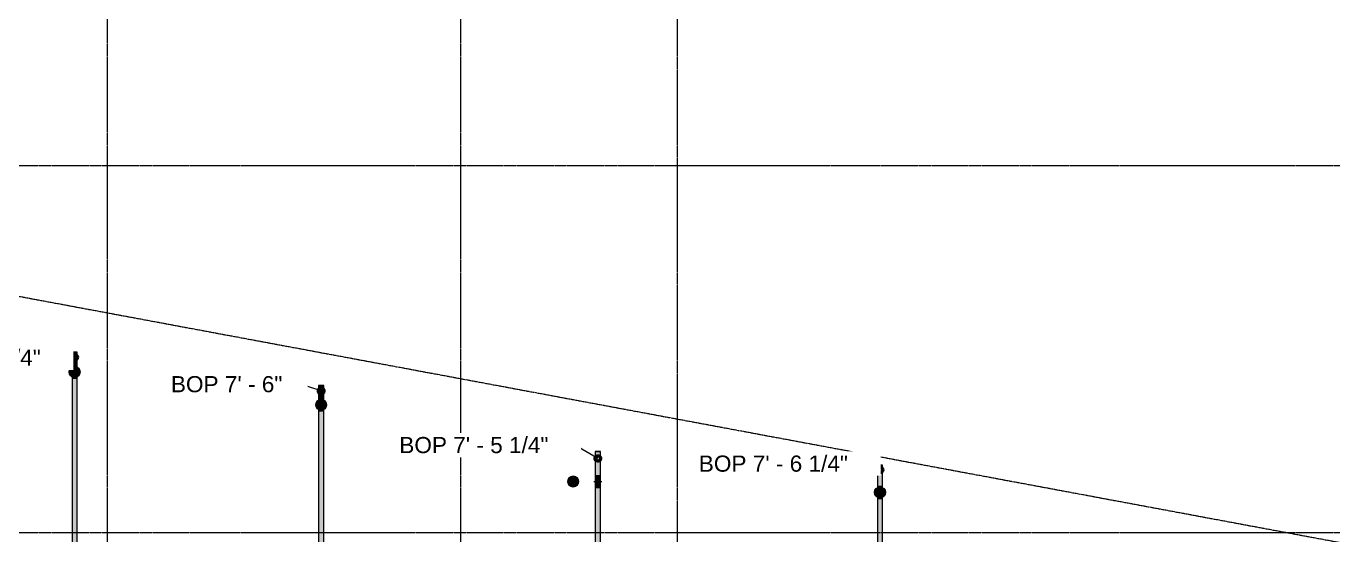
# Model space of a CAD drawing. Header units: inches. Extents: x -3679 to 241, y -496 to 1784.
# Drawn here: x -503.7 to -26.7, y 828.3 to 1014 of the extents above; entities that cross this region are included whole.
import ezdxf

# ---------------------------------------------------------------- set-up
doc = ezdxf.new("R2010")
doc.units = ezdxf.units.IN
doc.header["$MEASUREMENT"] = 0
doc.linetypes.add('Grid Line', pattern=[0.875, 0.5, -0.125, 0.125, -0.125])
for name, color, linetype, lineweight in [('A-ANNO-NOTE', 250, 'Continuous', 9), ('G-ANNO-DIMS', 251, 'Continuous', 9), ('P-PIPE', 1, 'Continuous', 9), ('P-PIPE-CNTR', 1, 'Continuous', 9), ('S-GRID', 8, 'Continuous', 9)]:
    doc.layers.add(name, color=color, linetype=linetype, lineweight=lineweight)
doc.styles.add('Arial_1', font='arial.ttf', dxfattribs={"height": 5.901198})

# ---------------------------------------------------------------- blocks, each defined once
blk = doc.blocks.new('Transition - Generic - Plumbing-CW-1134447-LOWER PARKING')
at = {"layer": 'P-PIPE'}
for points in [[(-1839.19, 431.74), (-1839.43, 432.32), (-1840, 432.56), (-1840.57, 432.32), (-1840.81, 431.74), (-1840.31, 431.74), (-1840.14, 432.01), (-1839.84, 432.01), (-1839.69, 431.74), (-1839.33, 431.74)], [(-1840, 430.93), (-1839.43, 431.17), (-1839.19, 431.74), (-1839.69, 431.74), (-1839.86, 431.47), (-1840.16, 431.47), (-1840.31, 431.74), (-1840.81, 431.74), (-1840.57, 431.17), (-1840.08, 430.96)], [(-1839.84, 431.47), (-1839.69, 431.74), (-1839.84, 432.01), (-1840.16, 432.01), (-1840.31, 431.74), (-1840.16, 431.47)]]:
    blk.add_hatch(color=256, dxfattribs=at).paths.add_polyline_path(points, flags=0)
for radius, start, end in [(0.813, 0, 180), (0.812, 180, 0), (0.312, 0, 180), (0.313, 180, 360)]:
    blk.add_arc((-1840, 431.74), radius, start, end, dxfattribs=at)

msp = doc.modelspace()

# ---------------------------------------------------------------- hatches: boundary and pattern name
at = {"layer": 'A-ANNO-NOTE'}
for points in [[(-486, 885.74), (-485, 886.01), (-484.27, 886.74), (-484, 887.74), (-484.27, 888.74), (-485, 889.47), (-486, 889.74), (-487.01, 889.47), (-487.73, 888.74), (-488, 887.74), (-487.73, 886.74), (-487, 886.01)], [(-396, 873.74), (-395, 874.01), (-394.27, 874.74), (-394, 875.74), (-394.27, 876.74), (-395, 877.47), (-396, 877.74), (-397, 877.47), (-397.73, 876.74), (-398, 875.74), (-397.73, 874.74), (-397, 874.01)], [(-304, 845.74), (-303, 846.01), (-302.27, 846.74), (-302, 847.74), (-302.27, 848.74), (-303, 849.47), (-304, 849.74), (-305, 849.47), (-305.73, 848.74), (-306, 847.74), (-305.73, 846.74), (-305, 846.01), (-304.13, 845.78)], [(-192, 841.74), (-191, 842.01), (-190.27, 842.74), (-190, 843.74), (-190.27, 844.74), (-191, 845.47), (-192, 845.74), (-193, 845.47), (-193.73, 844.74), (-194, 843.74), (-193.73, 842.74), (-193, 842.01)]]:
    msp.add_hatch(color=256, dxfattribs=at).paths.add_polyline_path(points, flags=0)
h = msp.add_hatch(color=256, dxfattribs=at)
edge = h.paths.add_edge_path(flags=0)
edge.add_arc((-486, 887.74), 2, 0, 360)
h = msp.add_hatch(color=256, dxfattribs=at)
edge = h.paths.add_edge_path(flags=0)
edge.add_arc((-396, 875.74), 2, 0, 360)
h = msp.add_hatch(color=256, dxfattribs=at)
edge = h.paths.add_edge_path(flags=0)
edge.add_arc((-304, 847.74), 2, 0, 360)
h = msp.add_hatch(color=256, dxfattribs=at)
edge = h.paths.add_edge_path(flags=0)
edge.add_arc((-192, 843.74), 2, 0, 360)
at = {"layer": 'P-PIPE'}
h = msp.add_hatch(color=256, dxfattribs=at)
h.paths.add_polyline_path([(-486.67, 889.99), (-486.67, 889.99), (-486.67, 894.97)], flags=0)
h.paths.add_polyline_path([(-486, 889.98), (-486, 894.98), (-486.95, 894.99), (-486.95, 889.99), (-486.47, 889.98), (-486.25, 889.98)], flags=0)
h = msp.add_hatch(color=256, dxfattribs=at)
h.paths.add_polyline_path([(-485.08, 894.99), (-485.08, 894.99), (-485.11, 893.65)], flags=0)
h.paths.add_polyline_path([(-485.18, 889.99), (-485.05, 889.99), (-485.05, 894.99), (-485.18, 894.99), (-485.18, 889.99)], flags=0)
h.paths.add_polyline_path([(-485.52, 889.98), (-485.18, 889.99), (-485.18, 894.99), (-485.52, 894.98), (-485.52, 890.43)], flags=0)
h.paths.add_polyline_path([(-486, 889.98), (-485.52, 889.98), (-485.52, 894.98), (-486, 894.98)], flags=0)
h = msp.add_hatch(color=256, dxfattribs=at)
h.paths.add_polyline_path([(-486.95, 887.74), (-486.92, 887.99), (-486.79, 888.28), (-486.65, 888.43), (-486.44, 888.58), (-486.24, 888.66), (-486, 888.69), (-486, 889.98), (-486.95, 889.99), (-486.95, 887.91)], flags=0)
h.paths.add_polyline_path([(-486, 885.5), (-486, 886.79), (-486.25, 886.83), (-486.5, 886.94), (-486.67, 887.07), (-486.84, 887.31), (-486.88, 887.38), (-486.93, 887.56), (-486.95, 887.74), (-486.95, 885.5), (-486.47, 885.5), (-486.25, 885.5)], flags=0)
h = msp.add_hatch(color=256, dxfattribs=at)
h.paths.add_polyline_path([(-486, 886.79), (-485.75, 886.83), (-485.48, 886.95), (-485.31, 887.1), (-485.18, 887.27), (-485.08, 887.5), (-485.05, 887.74), (-485.08, 887.99), (-485.18, 888.22), (-485.33, 888.41), (-485.57, 888.58), (-485.75, 888.66), (-486, 888.69), (-486.25, 888.66), (-486.47, 888.57), (-486.67, 888.41), (-486.82, 888.22), (-486.92, 887.99), (-486.95, 887.74), (-486.92, 887.5), (-486.82, 887.27), (-486.67, 887.07), (-486.47, 886.92), (-486.25, 886.83)], flags=0)
h.paths.add_polyline_path([(-486, 886.93), (-486.57, 887.17), (-486.81, 887.74), (-486.57, 888.32), (-486, 888.56), (-485.43, 888.32), (-485.19, 887.74), (-485.43, 887.17), (-485.92, 886.96)], flags=0)
for points in [[(-485.75, 886.83), (-485.75, 886.83), (-485.52, 886.92), (-485.31, 887.1), (-485.17, 887.27), (-485.08, 887.5), (-485.05, 887.76), (-485.08, 887.99), (-485.18, 888.22), (-485.33, 888.42), (-485.57, 888.59), (-485.76, 888.66), (-486.01, 888.69), (-486.25, 888.66), (-486.48, 888.56), (-486.67, 888.41), (-486.82, 888.22), (-486.92, 887.99), (-486.92, 887.99), (-486.82, 888.22), (-486.66, 888.42), (-486.43, 888.58), (-486.23, 888.66), (-486, 888.69), (-485.74, 888.65), (-485.53, 888.57), (-485.31, 888.39), (-485.18, 888.22), (-485.08, 887.99), (-485.05, 887.74), (-485.08, 887.49), (-485.18, 887.27), (-485.33, 887.07), (-485.53, 886.92), (-485.75, 886.83)], [(-486, 781.98), (-485.05, 781.99), (-485.05, 885.5), (-485.52, 885.5), (-486, 885.5), (-486, 783.46)], [(-396, 877.98), (-396, 882.74), (-396.95, 882.74), (-396.95, 877.99), (-396.47, 877.98), (-396.24, 877.98)], [(-396, 877.98), (-395.05, 877.99), (-395.05, 882.74), (-395.52, 882.74), (-396, 882.74), (-396, 878.87)], [(-396, 874.79), (-395.75, 874.83), (-395.53, 874.92), (-395.33, 875.07), (-395.18, 875.27), (-395.08, 875.5), (-395.05, 875.74), (-395.08, 875.99), (-395.18, 876.22), (-395.33, 876.41), (-395.53, 876.57), (-395.75, 876.66), (-396, 876.69), (-396.25, 876.66), (-396.47, 876.57), (-396.67, 876.41), (-396.82, 876.22), (-396.92, 875.99), (-396.95, 875.74), (-396.92, 875.5), (-396.82, 875.27), (-396.67, 875.07), (-396.47, 874.92), (-396.25, 874.83)], [(-395.52, 874.92), (-395.52, 874.92), (-395.33, 875.07), (-395.17, 875.27), (-395.08, 875.5), (-395.05, 875.76), (-395.08, 875.99), (-395.18, 876.23), (-395.33, 876.42), (-395.53, 876.57), (-395.76, 876.66), (-396.02, 876.69), (-396.25, 876.66), (-396.48, 876.56), (-396.67, 876.41), (-396.82, 876.22), (-396.92, 875.99), (-396.92, 875.99), (-396.82, 876.22), (-396.66, 876.42), (-396.47, 876.57), (-396.23, 876.66), (-396, 876.69), (-395.74, 876.65), (-395.53, 876.57), (-395.32, 876.4), (-395.18, 876.22), (-395.08, 875.99), (-395.05, 875.74), (-395.08, 875.49), (-395.18, 875.27), (-395.33, 875.07), (-395.52, 874.92)], [(-396, 781.98), (-395.05, 781.99), (-395.05, 873.5), (-395.52, 873.5), (-396, 873.5), (-396, 783.46)], [(-295, 849.98), (-294.05, 849.99), (-294.05, 858.74), (-294.52, 858.74), (-295, 858.74), (-295, 857.67)], [(-192, 845.98), (-192, 853.74), (-192.95, 853.74), (-192.95, 845.99), (-192.47, 845.98), (-192.25, 845.98)], [(-192, 845.98), (-191.05, 845.99), (-191.05, 853.74), (-191.53, 853.74), (-192, 853.74), (-192, 847.07)], [(-295, 846.79), (-294.75, 846.83), (-294.53, 846.92), (-294.33, 847.07), (-294.18, 847.27), (-294.08, 847.5), (-294.05, 847.74), (-294.08, 847.99), (-294.18, 848.22), (-294.33, 848.41), (-294.53, 848.57), (-294.75, 848.66), (-295, 848.69), (-295.25, 848.66), (-295.48, 848.57), (-295.67, 848.41), (-295.82, 848.22), (-295.92, 847.99), (-295.95, 847.74), (-295.92, 847.5), (-295.82, 847.27), (-295.67, 847.07), (-295.48, 846.92), (-295.25, 846.83)], [(-294.52, 846.92), (-294.52, 846.92), (-294.33, 847.07), (-294.17, 847.27), (-294.08, 847.5), (-294.05, 847.76), (-294.08, 847.99), (-294.18, 848.23), (-294.33, 848.42), (-294.53, 848.57), (-294.76, 848.66), (-295.01, 848.69), (-295.25, 848.66), (-295.48, 848.56), (-295.67, 848.41), (-295.82, 848.22), (-295.92, 847.99), (-295.92, 847.99), (-295.82, 848.22), (-295.66, 848.42), (-295.48, 848.57), (-295.23, 848.66), (-295, 848.69), (-294.74, 848.65), (-294.53, 848.57), (-294.32, 848.4), (-294.18, 848.22), (-294.08, 847.99), (-294.05, 847.74), (-294.08, 847.49), (-294.18, 847.27), (-294.33, 847.07), (-294.52, 846.92)], [(-295, 733.98), (-294.05, 733.99), (-294.05, 845.5), (-294.52, 845.5), (-295, 845.5), (-295, 741.06)], [(-192, 842.79), (-191.75, 842.83), (-191.53, 842.92), (-191.33, 843.07), (-191.18, 843.27), (-191.08, 843.5), (-191.05, 843.74), (-191.08, 843.99), (-191.18, 844.22), (-191.33, 844.41), (-191.53, 844.57), (-191.75, 844.66), (-192, 844.69), (-192.25, 844.66), (-192.47, 844.57), (-192.67, 844.41), (-192.82, 844.22), (-192.92, 843.99), (-192.95, 843.74), (-192.92, 843.5), (-192.82, 843.27), (-192.67, 843.07), (-192.47, 842.92), (-192.25, 842.83)], [(-192, 733.98), (-191.05, 733.99), (-191.05, 841.5), (-191.53, 841.5), (-192, 841.49), (-192, 741.06)]]:
    msp.add_hatch(color=256, dxfattribs=at).paths.add_polyline_path(points, flags=0)
h = msp.add_hatch(color=256, dxfattribs=at)
h.paths.add_polyline_path([(-485.05, 887.74), (-485.05, 889.99), (-485.52, 889.98), (-486, 889.98), (-485.99, 888.69), (-485.75, 888.66), (-485.52, 888.57), (-485.32, 888.41), (-485.16, 888.18), (-485.12, 888.11), (-485.07, 887.93), (-485.05, 887.76)], flags=0)
h.paths.add_polyline_path([(-486, 885.5), (-485.05, 885.5), (-485.05, 887.73), (-485.08, 887.49), (-485.21, 887.21), (-485.35, 887.05), (-485.54, 886.91), (-485.75, 886.83), (-486, 886.79), (-486, 886.68)], flags=0)
h = msp.add_hatch(color=256, dxfattribs=at)
h.paths.add_polyline_path([(-486.67, 781.99), (-486.67, 781.99), (-486.67, 783.46)], flags=0)
h.paths.add_polyline_path([(-486, 781.98), (-486, 885.5), (-486.95, 885.5), (-486.95, 781.99), (-486.47, 781.98), (-486.25, 781.98)], flags=0)
h = msp.add_hatch(color=256, dxfattribs=at)
h.paths.add_polyline_path([(-396, 873.5), (-396, 874.79), (-396.29, 874.84), (-396.52, 874.95), (-396.67, 875.07), (-396.84, 875.32), (-396.88, 875.38), (-396.93, 875.56), (-396.95, 875.74), (-396.95, 873.5), (-396.47, 873.5), (-396.25, 873.5)], flags=0)
h.paths.add_polyline_path([(-396.95, 875.74), (-396.92, 875.99), (-396.79, 876.28), (-396.65, 876.43), (-396.44, 876.58), (-396.25, 876.66), (-396, 876.69), (-396, 877.98), (-396.95, 877.99), (-396.95, 875.91)], flags=0)
h = msp.add_hatch(color=256, dxfattribs=at)
h.paths.add_polyline_path([(-395.05, 875.74), (-395.05, 877.99), (-395.52, 877.98), (-396, 877.98), (-396, 876.69), (-395.75, 876.66), (-395.52, 876.57), (-395.32, 876.41), (-395.16, 876.18), (-395.12, 876.11), (-395.07, 875.93), (-395.05, 875.76)], flags=0)
h.paths.add_polyline_path([(-396, 873.5), (-395.05, 873.5), (-395.05, 875.73), (-395.08, 875.49), (-395.21, 875.21), (-395.35, 875.05), (-395.56, 874.91), (-395.75, 874.83), (-396, 874.79), (-396, 874.68)], flags=0)
h = msp.add_hatch(color=256, dxfattribs=at)
h.paths.add_polyline_path([(-396.67, 781.99), (-396.67, 781.99), (-396.67, 783.46)], flags=0)
h.paths.add_polyline_path([(-396, 781.98), (-396, 873.5), (-396.95, 873.5), (-396.95, 781.99), (-396.47, 781.98), (-396.24, 781.98)], flags=0)
h = msp.add_hatch(color=256, dxfattribs=at)
h.paths.add_polyline_path([(-295.67, 849.99), (-295.67, 849.99), (-295.67, 857.67)], flags=0)
h.paths.add_polyline_path([(-295, 849.98), (-295, 858.74), (-295.95, 858.74), (-295.95, 849.99), (-295.47, 849.98), (-295.25, 849.98)], flags=0)
h = msp.add_hatch(color=256, dxfattribs=at)
h.paths.add_polyline_path([(-295, 845.5), (-295, 846.79), (-295.25, 846.83), (-295.51, 846.95), (-295.67, 847.07), (-295.84, 847.31), (-295.88, 847.38), (-295.93, 847.56), (-295.95, 847.74), (-295.95, 845.5), (-295.47, 845.5), (-295.25, 845.5)], flags=0)
h.paths.add_polyline_path([(-295.95, 847.74), (-295.92, 847.99), (-295.79, 848.28), (-295.65, 848.43), (-295.44, 848.58), (-295.25, 848.66), (-295, 848.69), (-295, 849.98), (-295.95, 849.99), (-295.95, 847.91)], flags=0)
h = msp.add_hatch(color=256, dxfattribs=at)
h.paths.add_polyline_path([(-294.05, 847.74), (-294.05, 849.99), (-294.52, 849.98), (-295, 849.98), (-295, 848.69), (-294.75, 848.66), (-294.52, 848.57), (-294.32, 848.41), (-294.16, 848.18), (-294.12, 848.11), (-294.07, 847.93), (-294.05, 847.76)], flags=0)
h.paths.add_polyline_path([(-295, 845.5), (-294.05, 845.5), (-294.05, 847.73), (-294.08, 847.49), (-294.21, 847.21), (-294.35, 847.05), (-294.55, 846.91), (-294.75, 846.83), (-295, 846.79), (-295, 846.68)], flags=0)
h = msp.add_hatch(color=256, dxfattribs=at)
h.paths.add_polyline_path([(-295.67, 733.99), (-295.67, 733.99), (-295.67, 741.06)], flags=0)
h.paths.add_polyline_path([(-295, 733.98), (-295, 845.5), (-295.95, 845.5), (-295.95, 733.99), (-295.47, 733.98), (-295.25, 733.98)], flags=0)
h = msp.add_hatch(color=256, dxfattribs=at)
h.paths.add_polyline_path([(-192.95, 843.74), (-192.92, 843.99), (-192.79, 844.28), (-192.65, 844.43), (-192.44, 844.58), (-192.24, 844.66), (-192, 844.69), (-192, 845.98), (-192.95, 845.99), (-192.95, 843.91)], flags=0)
h.paths.add_polyline_path([(-192, 841.49), (-192.01, 842.79), (-192.25, 842.83), (-192.48, 842.92), (-192.67, 843.07), (-192.84, 843.31), (-192.88, 843.38), (-192.93, 843.56), (-192.95, 843.74), (-192.95, 841.5), (-192.47, 841.5), (-192.25, 841.49)], flags=0)
h = msp.add_hatch(color=256, dxfattribs=at)
h.paths.add_polyline_path([(-192, 842.79), (-191.75, 842.83), (-191.52, 842.92), (-191.33, 843.07), (-191.18, 843.27), (-191.08, 843.5), (-191.05, 843.75), (-191.08, 843.99), (-191.18, 844.22), (-191.33, 844.42), (-191.53, 844.57), (-191.76, 844.66), (-192.01, 844.69), (-192.25, 844.66), (-192.48, 844.56), (-192.67, 844.41), (-192.82, 844.22), (-192.92, 843.99), (-192.95, 843.74), (-192.92, 843.49), (-192.82, 843.27), (-192.67, 843.07), (-192.47, 842.92), (-192.24, 842.82), (-192, 842.79)], flags=0)
h.paths.add_polyline_path([(-192, 842.79), (-192.25, 842.83), (-192.47, 842.92), (-192.68, 843.08), (-192.82, 843.27), (-192.92, 843.5), (-192.95, 843.74), (-192.92, 843.99), (-192.82, 844.22), (-192.67, 844.42), (-192.47, 844.57), (-192.24, 844.66), (-192, 844.69), (-191.75, 844.66), (-191.53, 844.57), (-191.32, 844.41), (-191.18, 844.22), (-191.08, 843.99), (-191.05, 843.74), (-191.08, 843.49), (-191.18, 843.27), (-191.33, 843.07), (-191.53, 842.92), (-191.76, 842.82)], flags=0)
h = msp.add_hatch(color=256, dxfattribs=at)
h.paths.add_polyline_path([(-191.05, 843.74), (-191.05, 845.99), (-191.53, 845.98), (-192, 845.98), (-191.99, 844.69), (-191.75, 844.66), (-191.52, 844.57), (-191.33, 844.41), (-191.16, 844.18), (-191.12, 844.1), (-191.07, 843.93), (-191.05, 843.75)], flags=0)
h.paths.add_polyline_path([(-192, 841.49), (-191.05, 841.5), (-191.05, 843.73), (-191.08, 843.49), (-191.21, 843.21), (-191.35, 843.05), (-191.54, 842.91), (-191.75, 842.82), (-192, 842.79), (-192, 842.68)], flags=0)
h = msp.add_hatch(color=256, dxfattribs=at)
h.paths.add_polyline_path([(-192.67, 733.98), (-192.67, 733.98), (-192.67, 741.06)], flags=0)
h.paths.add_polyline_path([(-192, 733.98), (-192, 841.49), (-192.95, 841.5), (-192.95, 733.99), (-192.47, 733.98), (-192.25, 733.98)], flags=0)

# ---------------------------------------------------------------- linework, layer by layer
at = {"layer": 'A-ANNO-NOTE'}
for p, q in [((-487.73, 888.74), (-488, 887.74)), ((-488, 887.74), (-487.73, 886.74)), ((-487.01, 889.47), (-487.73, 888.74)), ((-486, 889.74), (-487.01, 889.47)), ((-485, 889.47), (-486, 889.74)), ((-484.27, 888.74), (-485, 889.47)), ((-484, 887.74), (-484.27, 888.74)), ((-484.27, 886.74), (-484, 887.74)), ((-487.73, 886.74), (-487, 886.01)), ((-487, 886.01), (-486, 885.74)), ((-486, 885.74), (-485, 886.01)), ((-485, 886.01), (-484.27, 886.74)), ((-396, 877.74), (-397, 877.47)), ((-395, 877.47), (-396, 877.74)), ((-397.73, 876.74), (-398, 875.74)), ((-398, 875.74), (-397.73, 874.74)), ((-397, 877.47), (-397.73, 876.74)), ((-397.73, 874.74), (-397, 874.01)), ((-397, 874.01), (-396, 873.74)), ((-396, 873.74), (-395, 874.01)), ((-394.27, 876.74), (-395, 877.47)), ((-395, 874.01), (-394.27, 874.74)), ((-394, 875.74), (-394.27, 876.74)), ((-394.27, 874.74), (-394, 875.74)), ((-305, 849.47), (-305.73, 848.74)), ((-304, 849.74), (-305, 849.47)), ((-303, 849.47), (-304, 849.74)), ((-302.27, 848.74), (-303, 849.47)), ((-305.73, 848.74), (-306, 847.74)), ((-306, 847.74), (-305.73, 846.74)), ((-305.73, 846.74), (-305, 846.01)), ((-305, 846.01), (-304.13, 845.78)), ((-304.13, 845.78), (-304, 845.74)), ((-304, 845.74), (-303, 846.01)), ((-303, 846.01), (-302.27, 846.74)), ((-302, 847.74), (-302.27, 848.74)), ((-302.27, 846.74), (-302, 847.74)), ((-193.73, 844.74), (-194, 843.74)), ((-193, 845.47), (-193.73, 844.74)), ((-192, 845.74), (-193, 845.47)), ((-191, 845.47), (-192, 845.74)), ((-190.27, 844.74), (-191, 845.47)), ((-190, 843.74), (-190.27, 844.74)), ((-194, 843.74), (-193.73, 842.74)), ((-193.73, 842.74), (-193, 842.01)), ((-193, 842.01), (-192, 841.74)), ((-192, 841.74), (-191, 842.01)), ((-191, 842.01), (-190.27, 842.74)), ((-190.27, 842.74), (-190, 843.74))]:
    msp.add_line(p, q, dxfattribs=at)
for centre in [(-486, 887.74), (-396, 875.74), (-304, 847.74), (-192, 843.74)]:
    msp.add_circle(centre, 2, dxfattribs=at)
at = {"layer": 'G-ANNO-DIMS'}
for p, q in [((-492.44, 893.09), (-497.22, 893.09)), ((-486, 893.09), (-492.44, 893.09)), ((-403.93, 883.42), (-408.97, 883.42)), ((-396, 880.81), (-403.93, 883.42)), ((-303.7, 861.2), (-311.91, 861.2)), ((-295, 856.17), (-303.7, 861.2)), ((-196.17, 854.41), (-202.58, 854.41)), ((-192, 852), (-196.17, 854.41))]:
    msp.add_line(p, q, dxfattribs=at)
at = {"layer": 'G-ANNO-DIMS', "lineweight": 50}
for centre in [(-486, 893.09), (-396, 880.81), (-295, 856.17), (-192, 852)]:
    msp.add_circle(centre, 1, dxfattribs=at)
at = {"layer": 'P-PIPE'}
for p, q in [((-486.95, 894.99), (-486.95, 889.99)), ((-485.05, 889.99), (-485.05, 894.99)), ((-486.95, 889.99), (-486.95, 885.5)), ((-485.05, 885.5), (-485.05, 889.99)), ((-486.95, 885.5), (-486.95, 781.99)), ((-485.05, 781.99), (-485.05, 885.5)), ((-396.95, 882.74), (-396.95, 877.99)), ((-395.05, 877.99), (-395.05, 882.74)), ((-396.95, 877.99), (-396.95, 873.5)), ((-395.05, 873.5), (-395.05, 877.99)), ((-396.95, 873.5), (-396.95, 781.99)), ((-395.05, 781.99), (-395.05, 873.5)), ((-295.95, 858.74), (-295.95, 849.99)), ((-294.05, 849.99), (-294.05, 858.74)), ((-295.95, 849.99), (-295.95, 845.5)), ((-294.05, 845.5), (-294.05, 849.99)), ((-192.95, 853.74), (-192.95, 845.99)), ((-191.05, 845.99), (-191.05, 853.74)), ((-295.95, 845.5), (-295.95, 733.99)), ((-294.05, 733.99), (-294.05, 845.5)), ((-192.95, 845.99), (-192.95, 841.5)), ((-191.05, 841.5), (-191.05, 845.99)), ((-192.95, 841.5), (-192.95, 733.99)), ((-191.05, 733.99), (-191.05, 841.5))]:
    msp.add_line(p, q, dxfattribs=at)
for centre, radius, start, end in [((-486, 887.74), 0.95, 0, 180), ((-486, 887.74), 0.95, 180, 0), ((-486, 888.22), 0.475, 21.1084, 90), ((-486, 887.74), 0.951, 30, 75), ((-486, 887.27), 0.475, 201.1084, 270), ((-396, 875.74), 0.95, 0, 180), ((-396, 875.74), 0.95, 180, 0), ((-396, 875.27), 0.475, 90, 270), ((-396, 875.74), 0.951, 90, 105), ((-396, 876.22), 0.475, 270, 90), ((-396, 875.74), 0.951, 15, 90), ((-295, 847.74), 0.95, 0, 180), ((-295, 847.74), 0.95, 180, 0), ((-295, 847.27), 0.475, 90, 270), ((-295, 848.22), 0.475, 270, 90), ((-295, 847.74), 0.951, 15, 90), ((-192, 843.74), 0.95, 0, 180), ((-192, 844.22), 0.475, 270, 90), ((-192, 843.74), 0.95, 180, 0), ((-192, 843.27), 0.475, 90, 270)]:
    msp.add_arc(centre, radius, start, end, dxfattribs=at)
for centre, major_axis, start_param, end_param in [((-486, 894.99), (0.95, 0), 1.570796, 3.141593), ((-486, 894.99), (0.95, 0), 3.141593, 4.712389), ((-486, 894.99), (0.95, 0), 0, 1.570796), ((-486, 894.99), (0.95, 0), 4.712389, 6.283185), ((-486, 889.99), (0.951, 0), 3.141593, 3.403392), ((-486, 889.99), (0.951, 0), 3.405488, 3.665191), ((-486, 889.99), (0.95, 0), 3.665191, 3.926025), ((-486, 889.99), (0.951, 0), 3.666373, 3.926991), ((-486, 889.99), (0.95, 0), 3.926991, 4.188266), ((-486, 889.99), (0.951, 0), 3.927731, 4.18879), ((-486, 889.99), (0.95, 0), 4.18879, 4.450357), ((-486, 889.99), (0.951, 0), 4.18924, 4.45059), ((-486, 889.99), (0.95, 0), 4.45059, 4.712389), ((-486, 889.99), (0.951, 0), 4.450806, 4.712389), ((-486, 889.99), (0.951, 0), 4.712389, 6.283185), ((-486, 889.99), (0.95, 0), 4.712389, 4.974188), ((-486, 889.99), (0.95, 0), 4.974421, 5.235988), ((-486, 889.99), (0.95, 0), 5.236512, 5.497787), ((-486, 889.99), (0.95, 0), 5.498753, 5.759587), ((-486, 885.5), (0.951, 0), 3.141593, 4.712389), ((-486, 885.5), (0.95, 0), 3.665191, 3.926025), ((-486, 885.5), (0.95, 0), 3.926991, 4.188266), ((-486, 885.5), (0.95, 0), 4.18879, 4.450357), ((-486, 885.5), (0.95, 0), 4.45059, 4.712389), ((-486, 885.5), (0.951, 0), 4.712389, 6.283185), ((-486, 885.5), (0.95, 0), 4.712389, 4.974188), ((-486, 885.5), (0.95, 0), 4.974421, 5.235988), ((-486, 885.5), (0.95, 0), 5.236512, 5.497787), ((-486, 885.5), (0.95, 0), 5.498753, 5.759587), ((-396, 882.74), (0.95, 0), 1.570796, 3.141593), ((-396, 882.74), (0.95, 0), 3.141593, 4.712389), ((-396, 882.74), (0.95, 0), 0, 1.570796), ((-396, 882.74), (0.95, 0), 4.712389, 6.283185), ((-396, 877.99), (0.951, 0), 3.141593, 3.403392), ((-396, 877.99), (0.951, 0), 3.405488, 3.665191), ((-396, 877.99), (0.95, 0), 3.665191, 3.926025), ((-396, 877.99), (0.951, 0), 3.666373, 3.926991), ((-396, 877.99), (0.95, 0), 3.926991, 4.188266), ((-396, 877.99), (0.951, 0), 3.927731, 4.18879), ((-396, 877.99), (0.95, 0), 4.18879, 4.450357), ((-396, 877.99), (0.951, 0), 4.18924, 4.45059), ((-396, 877.99), (0.951, 0), 4.450806, 4.712389), ((-396, 877.99), (0.95, 0), 4.45059, 4.712389), ((-396, 877.99), (0.951, 0), 4.712389, 6.283185), ((-396, 877.99), (0.95, 0), 4.712389, 4.974188), ((-396, 877.99), (0.95, 0), 4.974421, 5.235988), ((-396, 877.99), (0.95, 0), 5.236512, 5.497787), ((-396, 877.99), (0.95, 0), 5.498753, 5.759587), ((-396, 873.5), (0.951, 0), 3.141593, 4.712389), ((-396, 873.5), (0.95, 0), 3.665191, 3.926025), ((-396, 873.5), (0.95, 0), 3.926991, 4.188266), ((-396, 873.5), (0.95, 0), 4.18879, 4.450357), ((-396, 873.5), (0.95, 0), 4.45059, 4.712389), ((-396, 873.5), (0.951, 0), 4.712389, 6.283185), ((-396, 873.5), (0.95, 0), 4.712389, 4.974188), ((-396, 873.5), (0.95, 0), 4.974421, 5.235988), ((-396, 873.5), (0.95, 0), 5.236512, 5.497787), ((-396, 873.5), (0.95, 0), 5.498753, 5.759587), ((-295, 858.74), (0.95, 0), 1.570796, 3.141593), ((-295, 858.74), (0.95, 0), 3.141593, 4.712389), ((-295, 858.74), (0.95, 0), 0, 1.570796), ((-295, 858.74), (0.95, 0), 4.712389, 6.283185), ((-295, 849.99), (0.951, 0), 3.141593, 3.403392), ((-295, 849.99), (0.951, 0), 3.405488, 3.665191), ((-295, 849.99), (0.95, 0), 3.665191, 3.926025), ((-295, 849.99), (0.951, 0), 3.666373, 3.926991), ((-295, 849.99), (0.95, 0), 3.926991, 4.188266), ((-295, 849.99), (0.951, 0), 3.927731, 4.18879), ((-295, 849.99), (0.95, 0), 4.18879, 4.450357), ((-295, 849.99), (0.951, 0), 4.18924, 4.45059), ((-295, 849.99), (0.95, 0), 4.45059, 4.712389), ((-295, 849.99), (0.951, 0), 4.450806, 4.712389), ((-295, 849.99), (0.951, 0), 4.712389, 6.01929), ((-295, 849.99), (0.95, 0), 4.712389, 4.974188), ((-295, 849.99), (0.95, 0), 4.974421, 5.235988), ((-295, 849.99), (0.95, 0), 5.236512, 5.497787), ((-295, 849.99), (0.95, 0), 5.498753, 5.759587), ((-295, 849.99), (0.951, 0), 6.021386, 6.283185), ((-192, 853.74), (0.95, 0), 1.832596, 3.141593), ((-192, 853.74), (0.95, 0), 3.141593, 4.712389), ((-192, 853.74), (0.95, 0), 0, 1.570796), ((-192, 853.74), (0.95, 0), 4.712389, 6.283185), ((-295, 845.5), (0.951, 0), 3.141593, 4.712389), ((-295, 845.5), (0.95, 0), 3.665191, 3.926025), ((-295, 845.5), (0.95, 0), 3.926991, 4.188266), ((-295, 845.5), (0.95, 0), 4.18879, 4.450357), ((-295, 845.5), (0.95, 0), 4.45059, 4.712389), ((-295, 845.5), (0.951, 0), 4.712389, 6.283185), ((-295, 845.5), (0.95, 0), 4.712389, 4.974188), ((-295, 845.5), (0.95, 0), 4.974421, 5.235988), ((-295, 845.5), (0.95, 0), 5.236512, 5.497787), ((-295, 845.5), (0.95, 0), 5.498753, 5.759587), ((-192, 845.99), (0.951, 0), 3.141593, 3.403392), ((-192, 845.99), (0.951, 0), 3.405488, 3.665191), ((-192, 845.99), (0.95, 0), 3.665191, 3.926025), ((-192, 845.99), (0.951, 0), 3.666373, 3.926991), ((-192, 845.99), (0.95, 0), 3.926991, 4.188266), ((-192, 845.99), (0.951, 0), 3.927731, 4.18879), ((-192, 845.99), (0.951, 0), 4.18924, 4.45059), ((-192, 845.99), (0.95, 0), 4.18879, 4.450357), ((-192, 845.99), (0.95, 0), 4.45059, 4.712389), ((-192, 845.99), (0.951, 0), 4.450806, 4.712389), ((-192, 845.99), (0.951, 0), 4.712389, 6.01929), ((-192, 845.99), (0.95, 0), 4.712389, 4.974188), ((-192, 845.99), (0.95, 0), 4.974421, 5.235988), ((-192, 845.99), (0.95, 0), 5.236512, 5.497787), ((-192, 845.99), (0.95, 0), 5.498753, 5.759587), ((-192, 845.99), (0.951, 0), 6.021386, 6.283185), ((-192, 841.5), (0.951, 0), 3.141593, 4.712389), ((-192, 841.5), (0.95, 0), 3.665191, 3.926025), ((-192, 841.5), (0.95, 0), 3.926991, 4.188266), ((-192, 841.5), (0.95, 0), 4.18879, 4.450357), ((-192, 841.5), (0.95, 0), 4.45059, 4.712389), ((-192, 841.5), (0.951, 0), 4.712389, 6.283185), ((-192, 841.5), (0.95, 0), 4.712389, 4.974188), ((-192, 841.5), (0.95, 0), 4.974421, 5.235988), ((-192, 841.5), (0.95, 0), 5.236512, 5.497787), ((-192, 841.5), (0.95, 0), 5.498753, 5.759587)]:
    msp.add_ellipse(centre, major_axis=major_axis, ratio=0.004167, start_param=start_param, end_param=end_param, dxfattribs=at)
at = {"layer": 'P-PIPE-CNTR'}
for p, q in [((-487.5, 887.74), (-486.81, 887.74)), ((-486, 888.56), (-486, 889.24)), ((-485.19, 887.74), (-484.5, 887.74)), ((-486, 886.24), (-486, 886.93)), ((-397.5, 875.74), (-394.5, 875.74)), ((-396, 874.24), (-396, 877.24)), ((-295, 846.24), (-295, 849.24)), ((-296.5, 847.74), (-293.5, 847.74)), ((-192, 842.24), (-192, 845.24)), ((-193.5, 843.74), (-190.5, 843.74))]:
    msp.add_line(p, q, dxfattribs=at)
at = {"layer": 'S-GRID', "linetype": 'Grid Line'}
for p, q in [((-474, -484.26), (-474, 1771.74)), ((-345, -484.26), (-345, 1771.74)), ((-266, 1771.74), (-266, -484.26)), ((-3580, 1488.28), (228, 778.5)), ((228, 963), (-3666.39, 963)), ((228, 829), (-3666.39, 829))]:
    msp.add_line(p, q, dxfattribs=at)

# ---------------------------------------------------------------- block references
at = {"layer": 'P-PIPE'}
msp.add_blockref('Transition - Generic - Plumbing-CW-1134447-LOWER PARKING', (1354, 456), dxfattribs=at)

# ---------------------------------------------------------------- next in the draw order: texts
at = {"layer": 'G-ANNO-DIMS', "char_height": 5.9012, "attachment_point": 1, "line_spacing_factor": 0.938532, "style": 'Arial_1', "bg_fill": 3, "box_fill_scale": 1.25, "bg_fill_color": 0, "bg_fill_transparency": 0}
for s, insert, width in [('BOP 7\' - 5 3/4"', (-552.78, 895.89), 64.872), ('BOP 7\' - 6"', (-450.85, 886.23), 48.456), ('BOP 7\' - 5 1/4"', (-367.47, 864), 64.872), ('BOP 7\' - 6 1/4"', (-258.14, 857.22), 64.872)]:
    msp.add_mtext(s, dxfattribs=dict(at, insert=insert, width=width))

doc.saveas('drawing.dxf')
